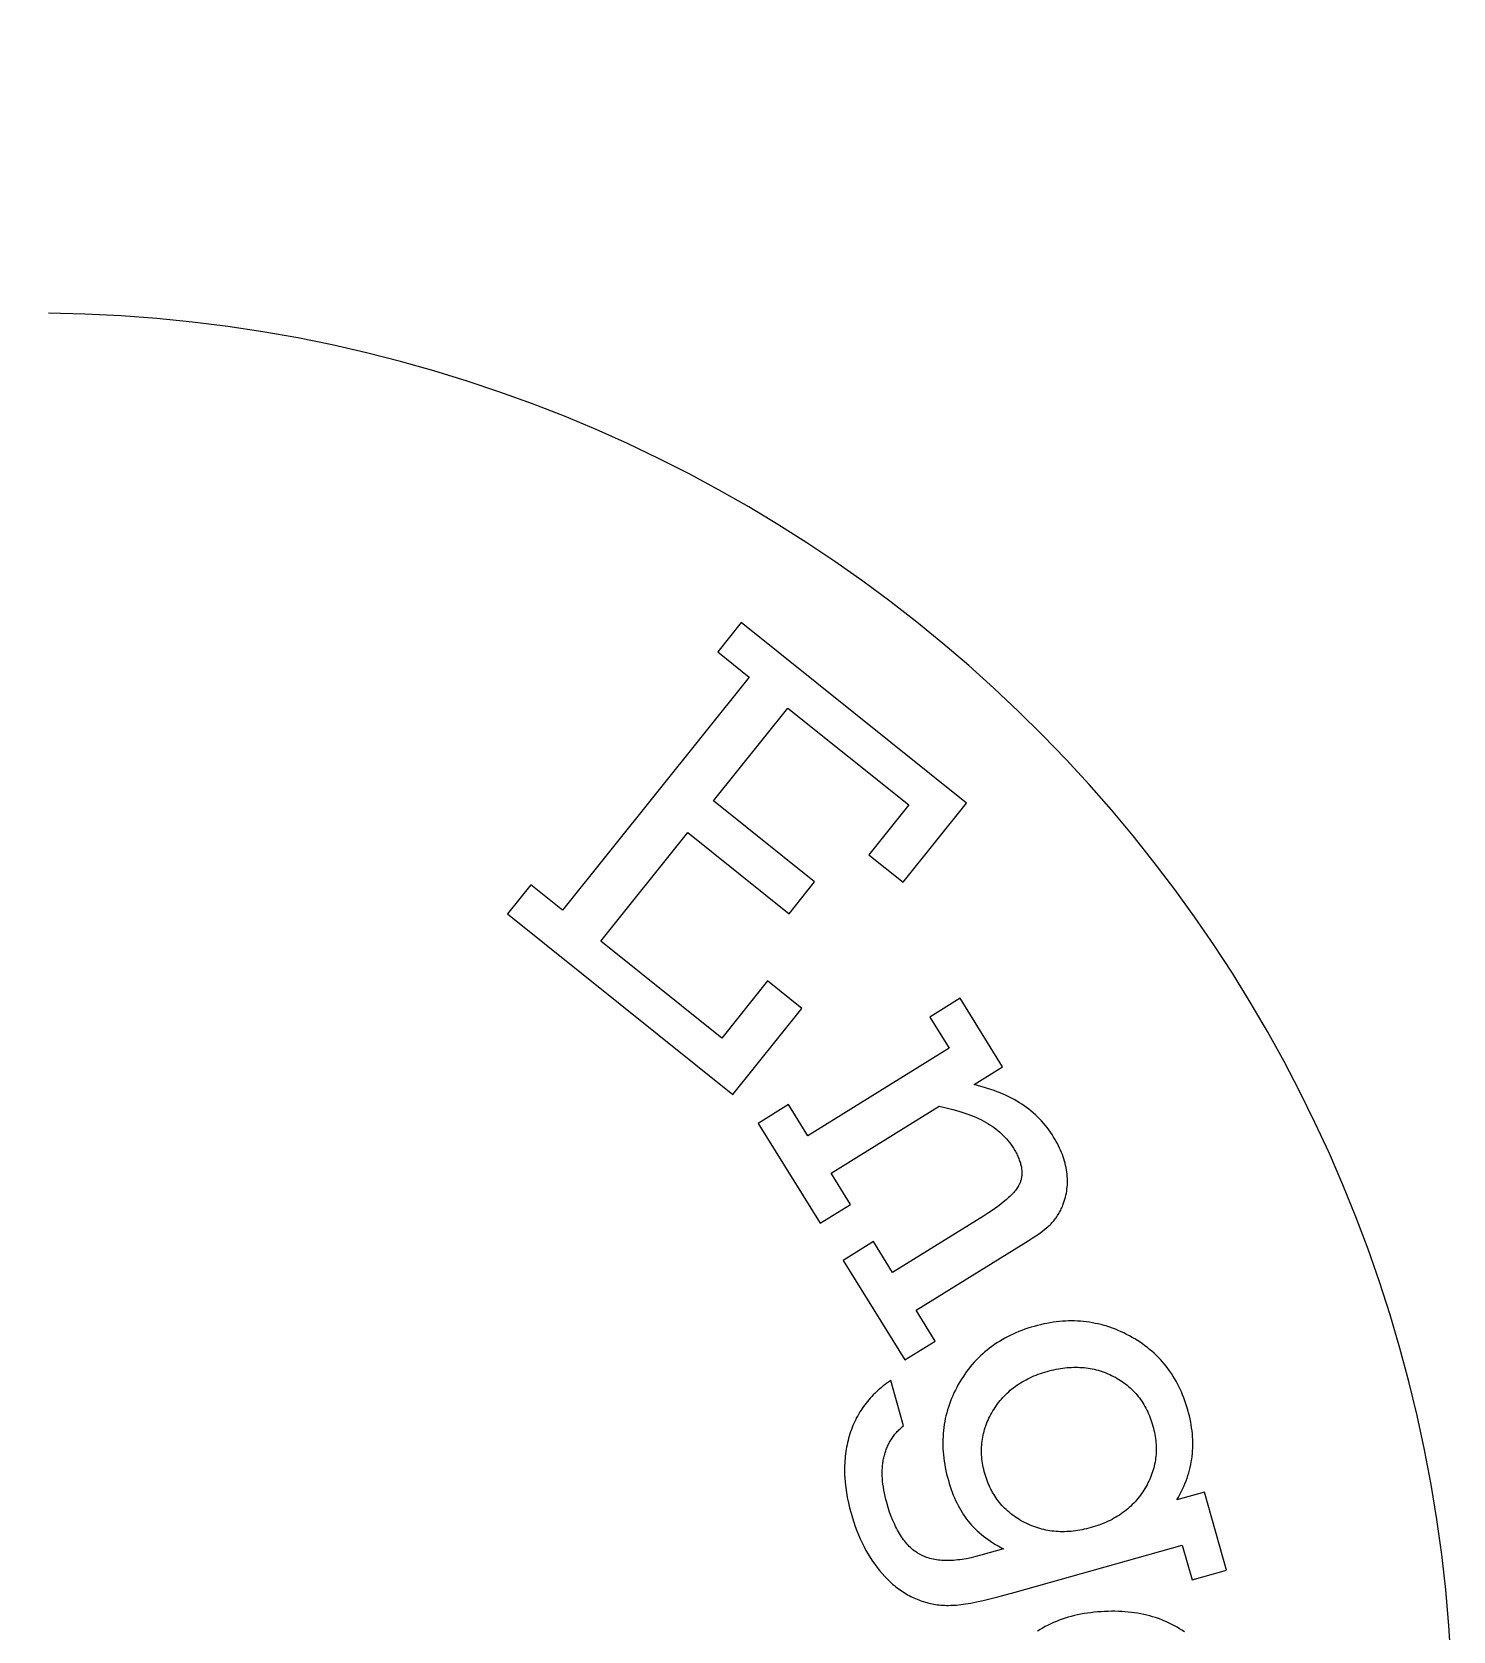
# Model space of a CAD drawing. Extents: x -2485 to -2143, y -68 to 535.
# Drawn here: x -2277.07 to -2234.07, y 190.43 to 238.82 of the extents above; entities that cross this region are included whole.
import ezdxf

# ---------------------------------------------------------------- set-up
doc = ezdxf.new("R2010")
doc.units = 0
doc.layers.add('Contorno', color=5, linetype='Continuous', true_color=0x0000ff)
doc.layers.add('Linha', color=1, linetype='Continuous')

msp = doc.modelspace()

# ---------------------------------------------------------------- linework, layer by layer
at = {"layer": 'Contorno'}
for centre in [(-2318.945, 264.293), (-2277.071, 187.311)]:
    msp.add_arc(centre, 43, 270.6662, 89.3338, dxfattribs=at)
at = {"layer": 'Linha'}
for points in [[(-2251.749, 213.921), (-2250.709, 213.087), (-2248.792, 215.478), (-2255.612, 220.947), (-2256.321, 220.062), (-2255.365, 219.295), (-2261.02, 212.242), (-2261.977, 213.009), (-2262.681, 212.13), (-2255.861, 206.662), (-2253.772, 209.268), (-2254.812, 210.102), (-2256.197, 208.374), (-2259.855, 211.308), (-2257.224, 214.589), (-2254.163, 212.135), (-2253.387, 213.103), (-2256.447, 215.557), (-2254.199, 218.361), (-2250.541, 215.428), (-2251.749, 213.921)], [(-2247.429, 206.553), (-2247.512, 206.595), (-2247.597, 206.636), (-2247.685, 206.675), (-2247.774, 206.713), (-2247.865, 206.749), (-2247.959, 206.784), (-2248.055, 206.818), (-2248.153, 206.85), (-2248.252, 206.881), (-2248.354, 206.91), (-2248.459, 206.938), (-2248.565, 206.965), (-2247.699, 207.502), (-2248.987, 209.579), (-2249.905, 209.01), (-2249.32, 208.065), (-2253.591, 205.417), (-2254.176, 206.361), (-2255.094, 205.791), (-2253.221, 202.77), (-2252.303, 203.339), (-2252.888, 204.284), (-2249.62, 206.311), (-2249.411, 206.265), (-2249.211, 206.216), (-2249.021, 206.162), (-2248.93, 206.133), (-2248.841, 206.104), (-2248.755, 206.073), (-2248.671, 206.041), (-2248.589, 206.009), (-2248.509, 205.975), (-2248.433, 205.94), (-2248.358, 205.904), (-2248.286, 205.867), (-2248.216, 205.829), (-2248.149, 205.789), (-2248.083, 205.749), (-2248.02, 205.707), (-2247.958, 205.664), (-2247.899, 205.619), (-2247.841, 205.573), (-2247.785, 205.526), (-2247.732, 205.478), (-2247.68, 205.428), (-2247.63, 205.377), (-2247.583, 205.325), (-2247.537, 205.271), (-2247.493, 205.217), (-2247.451, 205.16), (-2247.411, 205.103), (-2247.374, 205.044), (-2247.33, 204.971), (-2247.31, 204.936), (-2247.291, 204.9), (-2247.273, 204.865), (-2247.255, 204.83), (-2247.239, 204.795), (-2247.224, 204.76), (-2247.21, 204.726), (-2247.197, 204.692), (-2247.185, 204.659), (-2247.174, 204.626), (-2247.163, 204.593), (-2247.154, 204.56), (-2247.146, 204.527), (-2247.139, 204.495), (-2247.133, 204.464), (-2247.128, 204.432), (-2247.124, 204.401), (-2247.121, 204.37), (-2247.119, 204.339), (-2247.118, 204.309), (-2247.118, 204.279), (-2247.119, 204.249), (-2247.121, 204.219), (-2247.122, 204.205), (-2247.124, 204.19), (-2247.126, 204.176), (-2247.128, 204.161), (-2247.13, 204.147), (-2247.133, 204.133), (-2247.136, 204.118), (-2247.139, 204.104), (-2247.142, 204.09), (-2247.146, 204.076), (-2247.15, 204.062), (-2247.154, 204.048), (-2247.158, 204.035), (-2247.163, 204.021), (-2247.168, 204.007), (-2247.173, 203.993), (-2247.179, 203.98), (-2247.185, 203.966), (-2247.192, 203.952), (-2247.199, 203.938), (-2247.206, 203.923), (-2247.214, 203.909), (-2247.222, 203.895), (-2247.23, 203.88), (-2247.248, 203.851), (-2247.268, 203.822), (-2247.29, 203.792), (-2247.313, 203.762), (-2247.337, 203.732), (-2247.363, 203.701), (-2247.391, 203.67), (-2247.421, 203.639), (-2247.451, 203.608), (-2247.484, 203.576), (-2247.518, 203.544), (-2247.591, 203.478), (-2247.67, 203.412), (-2247.756, 203.344), (-2247.848, 203.275), (-2247.946, 203.205), (-2248.051, 203.133), (-2248.162, 203.06), (-2248.279, 202.986), (-2251.027, 201.282), (-2251.604, 202.213), (-2252.522, 201.644), (-2250.657, 198.636), (-2249.738, 199.205), (-2250.316, 200.136), (-2246.924, 202.24), (-2246.803, 202.316), (-2246.691, 202.391), (-2246.588, 202.462), (-2246.494, 202.531), (-2246.408, 202.598), (-2246.369, 202.631), (-2246.332, 202.663), (-2246.297, 202.694), (-2246.265, 202.724), (-2246.234, 202.755), (-2246.206, 202.784), (-2246.18, 202.813), (-2246.154, 202.843), (-2246.129, 202.874), (-2246.105, 202.905), (-2246.081, 202.936), (-2246.059, 202.968), (-2246.037, 203), (-2246.016, 203.033), (-2245.996, 203.066), (-2245.976, 203.1), (-2245.957, 203.134), (-2245.94, 203.169), (-2245.923, 203.204), (-2245.906, 203.24), (-2245.891, 203.276), (-2245.876, 203.313), (-2245.854, 203.373), (-2245.833, 203.434), (-2245.814, 203.494), (-2245.798, 203.556), (-2245.783, 203.617), (-2245.771, 203.679), (-2245.76, 203.741), (-2245.752, 203.804), (-2245.745, 203.867), (-2245.741, 203.931), (-2245.738, 203.995), (-2245.738, 204.059), (-2245.74, 204.124), (-2245.744, 204.189), (-2245.749, 204.254), (-2245.757, 204.32), (-2245.767, 204.386), (-2245.779, 204.452), (-2245.793, 204.518), (-2245.809, 204.584), (-2245.826, 204.65), (-2245.846, 204.716), (-2245.868, 204.782), (-2245.892, 204.848), (-2245.918, 204.914), (-2245.946, 204.98), (-2245.976, 205.046), (-2246.008, 205.112), (-2246.041, 205.178), (-2246.077, 205.244), (-2246.115, 205.31), (-2246.155, 205.376), (-2246.203, 205.451), (-2246.252, 205.524), (-2246.303, 205.596), (-2246.356, 205.665), (-2246.411, 205.733), (-2246.467, 205.8), (-2246.524, 205.864), (-2246.584, 205.927), (-2246.645, 205.989), (-2246.707, 206.048), (-2246.772, 206.106), (-2246.838, 206.162), (-2246.905, 206.217), (-2246.975, 206.269), (-2247.046, 206.32), (-2247.118, 206.37), (-2247.193, 206.418), (-2247.27, 206.464), (-2247.348, 206.509), (-2247.429, 206.553)], [(-2249.277, 191.207), (-2249.216, 191.209), (-2249.155, 191.212), (-2249.092, 191.216), (-2248.964, 191.229), (-2248.896, 191.237), (-2248.824, 191.247), (-2248.666, 191.274), (-2248.489, 191.309), (-2248.293, 191.352), (-2247.845, 191.462), (-2247.322, 191.604), (-2242.264, 193.03), (-2241.966, 191.976), (-2240.926, 192.269), (-2241.592, 194.629), (-2242.425, 194.394), (-2242.379, 194.476), (-2242.335, 194.558), (-2242.293, 194.64), (-2242.254, 194.722), (-2242.217, 194.805), (-2242.182, 194.887), (-2242.15, 194.97), (-2242.12, 195.052), (-2242.093, 195.134), (-2242.067, 195.217), (-2242.045, 195.3), (-2242.024, 195.382), (-2242.006, 195.465), (-2241.99, 195.548), (-2241.977, 195.631), (-2241.965, 195.714), (-2241.957, 195.797), (-2241.95, 195.881), (-2241.946, 195.965), (-2241.944, 196.05), (-2241.944, 196.136), (-2241.946, 196.222), (-2241.951, 196.31), (-2241.958, 196.397), (-2241.967, 196.486), (-2241.979, 196.574), (-2241.993, 196.664), (-2242.009, 196.754), (-2242.027, 196.845), (-2242.048, 196.937), (-2242.071, 197.029), (-2242.096, 197.122), (-2242.123, 197.216), (-2242.153, 197.308), (-2242.184, 197.399), (-2242.217, 197.489), (-2242.252, 197.577), (-2242.288, 197.663), (-2242.327, 197.748), (-2242.367, 197.831), (-2242.409, 197.913), (-2242.452, 197.993), (-2242.498, 198.072), (-2242.545, 198.149), (-2242.594, 198.224), (-2242.645, 198.298), (-2242.697, 198.37), (-2242.751, 198.441), (-2242.808, 198.51), (-2242.865, 198.578), (-2242.925, 198.644), (-2242.986, 198.709), (-2243.05, 198.772), (-2243.115, 198.833), (-2243.181, 198.893), (-2243.25, 198.951), (-2243.32, 199.008), (-2243.392, 199.063), (-2243.466, 199.117), (-2243.542, 199.169), (-2243.619, 199.22), (-2243.698, 199.269), (-2243.779, 199.316), (-2243.862, 199.362), (-2243.946, 199.406), (-2244.03, 199.448), (-2244.115, 199.487), (-2244.2, 199.524), (-2244.285, 199.559), (-2244.371, 199.592), (-2244.457, 199.622), (-2244.544, 199.65), (-2244.63, 199.676), (-2244.718, 199.7), (-2244.806, 199.721), (-2244.894, 199.74), (-2244.982, 199.757), (-2245.071, 199.772), (-2245.161, 199.784), (-2245.251, 199.794), (-2245.341, 199.802), (-2245.431, 199.808), (-2245.522, 199.811), (-2245.614, 199.812), (-2245.705, 199.811), (-2245.797, 199.807), (-2245.89, 199.802), (-2245.983, 199.794), (-2246.076, 199.783), (-2246.17, 199.771), (-2246.264, 199.756), (-2246.359, 199.739), (-2246.454, 199.72), (-2246.549, 199.698), (-2246.645, 199.675), (-2246.741, 199.649), (-2246.837, 199.62), (-2246.932, 199.59), (-2247.025, 199.559), (-2247.117, 199.525), (-2247.207, 199.49), (-2247.296, 199.453), (-2247.383, 199.414), (-2247.468, 199.374), (-2247.552, 199.332), (-2247.634, 199.288), (-2247.715, 199.242), (-2247.794, 199.195), (-2247.871, 199.146), (-2247.947, 199.095), (-2248.021, 199.043), (-2248.094, 198.988), (-2248.165, 198.932), (-2248.235, 198.875), (-2248.303, 198.815), (-2248.369, 198.754), (-2248.434, 198.691), (-2248.497, 198.627), (-2248.558, 198.56), (-2248.619, 198.492), (-2248.677, 198.422), (-2248.734, 198.351), (-2248.789, 198.278), (-2248.843, 198.203), (-2248.895, 198.126), (-2248.945, 198.047), (-2248.994, 197.967), (-2249.042, 197.885), (-2249.087, 197.802), (-2249.13, 197.719), (-2249.171, 197.635), (-2249.209, 197.55), (-2249.245, 197.465), (-2249.279, 197.38), (-2249.311, 197.294), (-2249.34, 197.207), (-2249.367, 197.12), (-2249.391, 197.033), (-2249.413, 196.945), (-2249.433, 196.856), (-2249.451, 196.767), (-2249.466, 196.678), (-2249.479, 196.588), (-2249.489, 196.497), (-2249.497, 196.406), (-2249.503, 196.315), (-2249.507, 196.223), (-2249.508, 196.131), (-2249.507, 196.038), (-2249.504, 195.944), (-2249.498, 195.85), (-2249.49, 195.756), (-2249.479, 195.661), (-2249.467, 195.566), (-2249.452, 195.47), (-2249.434, 195.373), (-2249.415, 195.276), (-2249.393, 195.179), (-2249.368, 195.081), (-2249.342, 194.983), (-2249.315, 194.891), (-2249.286, 194.801), (-2249.256, 194.713), (-2249.225, 194.627), (-2249.193, 194.543), (-2249.159, 194.461), (-2249.123, 194.381), (-2249.086, 194.303), (-2249.048, 194.227), (-2249.008, 194.153), (-2248.967, 194.081), (-2248.924, 194.011), (-2248.88, 193.943), (-2248.835, 193.877), (-2248.788, 193.813), (-2248.74, 193.752), (-2248.69, 193.691), (-2248.637, 193.632), (-2248.583, 193.574), (-2248.526, 193.517), (-2248.467, 193.461), (-2248.406, 193.406), (-2248.343, 193.352), (-2248.278, 193.299), (-2248.21, 193.247), (-2248.14, 193.196), (-2248.068, 193.146), (-2247.994, 193.098), (-2247.918, 193.05), (-2247.839, 193.003), (-2247.758, 192.958), (-2247.675, 192.913), (-2248.361, 192.72), (-2248.509, 192.68), (-2248.653, 192.646), (-2248.793, 192.618), (-2248.928, 192.595), (-2248.994, 192.586), (-2249.059, 192.578), (-2249.123, 192.571), (-2249.186, 192.566), (-2249.247, 192.562), (-2249.308, 192.56), (-2249.368, 192.559), (-2249.426, 192.559), (-2249.484, 192.561), (-2249.54, 192.564), (-2249.595, 192.568), (-2249.65, 192.574), (-2249.703, 192.582), (-2249.755, 192.59), (-2249.806, 192.6), (-2249.856, 192.612), (-2249.905, 192.625), (-2249.953, 192.639), (-2250, 192.655), (-2250.045, 192.672), (-2250.068, 192.681), (-2250.09, 192.69), (-2250.112, 192.7), (-2250.134, 192.71), (-2250.155, 192.72), (-2250.176, 192.731), (-2250.197, 192.742), (-2250.218, 192.754), (-2250.238, 192.766), (-2250.258, 192.778), (-2250.278, 192.79), (-2250.298, 192.803), (-2250.337, 192.831), (-2250.376, 192.86), (-2250.414, 192.89), (-2250.452, 192.922), (-2250.488, 192.956), (-2250.525, 192.991), (-2250.56, 193.028), (-2250.595, 193.066), (-2250.63, 193.106), (-2250.663, 193.148), (-2250.696, 193.191), (-2250.729, 193.236), (-2250.761, 193.282), (-2250.792, 193.33), (-2250.823, 193.38), (-2250.853, 193.431), (-2250.882, 193.483), (-2250.911, 193.538), (-2250.939, 193.594), (-2250.966, 193.651), (-2250.993, 193.71), (-2251.019, 193.771), (-2251.07, 193.897), (-2251.118, 194.03), (-2251.164, 194.168), (-2251.207, 194.314), (-2251.233, 194.41), (-2251.256, 194.504), (-2251.276, 194.597), (-2251.294, 194.689), (-2251.309, 194.779), (-2251.322, 194.868), (-2251.331, 194.955), (-2251.338, 195.041), (-2251.342, 195.125), (-2251.344, 195.208), (-2251.343, 195.289), (-2251.339, 195.369), (-2251.336, 195.408), (-2251.332, 195.447), (-2251.328, 195.486), (-2251.323, 195.524), (-2251.317, 195.562), (-2251.31, 195.6), (-2251.303, 195.637), (-2251.296, 195.674), (-2251.287, 195.71), (-2251.278, 195.746), (-2251.268, 195.782), (-2251.258, 195.817), (-2251.247, 195.852), (-2251.235, 195.886), (-2251.223, 195.92), (-2251.21, 195.954), (-2251.196, 195.987), (-2251.182, 196.019), (-2251.167, 196.052), (-2251.151, 196.084), (-2251.135, 196.115), (-2251.118, 196.146), (-2251.1, 196.177), (-2251.082, 196.207), (-2251.063, 196.237), (-2251.043, 196.267), (-2251.023, 196.296), (-2251.002, 196.325), (-2250.981, 196.353), (-2250.958, 196.381), (-2250.936, 196.408), (-2250.912, 196.436), (-2250.888, 196.462), (-2250.863, 196.488), (-2250.837, 196.514), (-2250.811, 196.54), (-2250.784, 196.565), (-2250.757, 196.59), (-2250.729, 196.614), (-2250.7, 196.638), (-2251.087, 198.009), (-2251.145, 197.969), (-2251.202, 197.929), (-2251.258, 197.887), (-2251.313, 197.845), (-2251.366, 197.801), (-2251.418, 197.757), (-2251.469, 197.713), (-2251.519, 197.667), (-2251.567, 197.621), (-2251.615, 197.574), (-2251.661, 197.525), (-2251.705, 197.477), (-2251.749, 197.427), (-2251.791, 197.377), (-2251.832, 197.325), (-2251.872, 197.273), (-2251.911, 197.22), (-2251.948, 197.167), (-2251.984, 197.112), (-2252.019, 197.057), (-2252.053, 197.001), (-2252.085, 196.944), (-2252.116, 196.886), (-2252.146, 196.828), (-2252.175, 196.768), (-2252.202, 196.708), (-2252.228, 196.647), (-2252.253, 196.585), (-2252.277, 196.523), (-2252.299, 196.459), (-2252.321, 196.395), (-2252.341, 196.33), (-2252.359, 196.265), (-2252.377, 196.198), (-2252.393, 196.132), (-2252.407, 196.065), (-2252.421, 195.997), (-2252.433, 195.929), (-2252.444, 195.861), (-2252.453, 195.792), (-2252.461, 195.722), (-2252.468, 195.652), (-2252.474, 195.582), (-2252.478, 195.511), (-2252.481, 195.44), (-2252.483, 195.368), (-2252.483, 195.295), (-2252.482, 195.223), (-2252.48, 195.149), (-2252.476, 195.076), (-2252.465, 194.927), (-2252.448, 194.776), (-2252.426, 194.623), (-2252.399, 194.469), (-2252.367, 194.312), (-2252.329, 194.154), (-2252.286, 193.993), (-2252.246, 193.856), (-2252.203, 193.721), (-2252.158, 193.59), (-2252.11, 193.461), (-2252.06, 193.336), (-2252.007, 193.214), (-2251.952, 193.095), (-2251.894, 192.979), (-2251.834, 192.867), (-2251.772, 192.757), (-2251.707, 192.651), (-2251.639, 192.547), (-2251.569, 192.447), (-2251.497, 192.35), (-2251.422, 192.256), (-2251.345, 192.165), (-2251.266, 192.078), (-2251.185, 191.995), (-2251.144, 191.955), (-2251.103, 191.916), (-2251.061, 191.878), (-2251.019, 191.841), (-2250.976, 191.805), (-2250.933, 191.77), (-2250.889, 191.736), (-2250.846, 191.703), (-2250.801, 191.671), (-2250.757, 191.641), (-2250.712, 191.611), (-2250.666, 191.582), (-2250.621, 191.555), (-2250.574, 191.528), (-2250.528, 191.502), (-2250.481, 191.478), (-2250.433, 191.454), (-2250.385, 191.432), (-2250.337, 191.41), (-2250.288, 191.39), (-2250.239, 191.37), (-2250.19, 191.352), (-2250.14, 191.335), (-2250.09, 191.318), (-2250.039, 191.303), (-2249.988, 191.289), (-2249.937, 191.276), (-2249.885, 191.263), (-2249.834, 191.252), (-2249.783, 191.242), (-2249.73, 191.234), (-2249.677, 191.226), (-2249.623, 191.22), (-2249.567, 191.214), (-2249.511, 191.21), (-2249.454, 191.208), (-2249.396, 191.206), (-2249.337, 191.206), (-2249.277, 191.207)], [(-2245.954, 193.435), (-2246.018, 193.437), (-2246.081, 193.442), (-2246.144, 193.447), (-2246.206, 193.454), (-2246.269, 193.463), (-2246.33, 193.474), (-2246.392, 193.485), (-2246.453, 193.499), (-2246.513, 193.514), (-2246.574, 193.53), (-2246.634, 193.548), (-2246.693, 193.568), (-2246.752, 193.589), (-2246.811, 193.611), (-2246.869, 193.635), (-2246.927, 193.661), (-2246.985, 193.688), (-2247.042, 193.717), (-2247.099, 193.747), (-2247.154, 193.778), (-2247.208, 193.81), (-2247.261, 193.843), (-2247.312, 193.877), (-2247.362, 193.912), (-2247.412, 193.949), (-2247.459, 193.986), (-2247.506, 194.024), (-2247.551, 194.064), (-2247.596, 194.104), (-2247.639, 194.146), (-2247.68, 194.188), (-2247.721, 194.232), (-2247.76, 194.277), (-2247.798, 194.322), (-2247.835, 194.369), (-2247.871, 194.417), (-2247.905, 194.466), (-2247.938, 194.516), (-2247.97, 194.567), (-2248.001, 194.619), (-2248.03, 194.672), (-2248.058, 194.726), (-2248.085, 194.782), (-2248.111, 194.838), (-2248.136, 194.895), (-2248.159, 194.954), (-2248.181, 195.013), (-2248.202, 195.074), (-2248.222, 195.135), (-2248.24, 195.198), (-2248.257, 195.261), (-2248.272, 195.324), (-2248.286, 195.386), (-2248.299, 195.448), (-2248.309, 195.51), (-2248.318, 195.572), (-2248.326, 195.634), (-2248.331, 195.695), (-2248.336, 195.756), (-2248.338, 195.817), (-2248.339, 195.877), (-2248.339, 195.938), (-2248.337, 195.998), (-2248.333, 196.057), (-2248.328, 196.117), (-2248.321, 196.176), (-2248.312, 196.235), (-2248.302, 196.294), (-2248.291, 196.352), (-2248.277, 196.411), (-2248.262, 196.469), (-2248.246, 196.526), (-2248.228, 196.584), (-2248.208, 196.641), (-2248.187, 196.698), (-2248.164, 196.755), (-2248.14, 196.812), (-2248.114, 196.868), (-2248.086, 196.924), (-2248.057, 196.98), (-2248.026, 197.035), (-2247.994, 197.09), (-2247.96, 197.145), (-2247.925, 197.198), (-2247.889, 197.251), (-2247.852, 197.302), (-2247.813, 197.352), (-2247.774, 197.401), (-2247.734, 197.449), (-2247.692, 197.496), (-2247.649, 197.541), (-2247.605, 197.586), (-2247.56, 197.629), (-2247.514, 197.672), (-2247.467, 197.713), (-2247.419, 197.753), (-2247.369, 197.792), (-2247.319, 197.83), (-2247.267, 197.867), (-2247.214, 197.902), (-2247.16, 197.937), (-2247.105, 197.97), (-2247.049, 198.003), (-2246.991, 198.034), (-2246.933, 198.064), (-2246.873, 198.093), (-2246.813, 198.121), (-2246.751, 198.147), (-2246.688, 198.173), (-2246.624, 198.198), (-2246.558, 198.221), (-2246.492, 198.243), (-2246.425, 198.264), (-2246.356, 198.284), (-2246.287, 198.303), (-2246.218, 198.321), (-2246.149, 198.336), (-2246.081, 198.351), (-2246.013, 198.364), (-2245.946, 198.375), (-2245.879, 198.385), (-2245.813, 198.393), (-2245.747, 198.4), (-2245.681, 198.405), (-2245.616, 198.408), (-2245.551, 198.411), (-2245.487, 198.411), (-2245.423, 198.41), (-2245.359, 198.408), (-2245.296, 198.404), (-2245.234, 198.399), (-2245.171, 198.392), (-2245.11, 198.383), (-2245.048, 198.373), (-2244.987, 198.362), (-2244.927, 198.349), (-2244.866, 198.334), (-2244.807, 198.318), (-2244.747, 198.301), (-2244.688, 198.282), (-2244.63, 198.261), (-2244.572, 198.239), (-2244.514, 198.215), (-2244.457, 198.19), (-2244.4, 198.164), (-2244.344, 198.135), (-2244.288, 198.106), (-2244.234, 198.075), (-2244.181, 198.044), (-2244.129, 198.011), (-2244.078, 197.977), (-2244.028, 197.942), (-2243.98, 197.905), (-2243.932, 197.868), (-2243.886, 197.829), (-2243.841, 197.79), (-2243.798, 197.749), (-2243.755, 197.707), (-2243.714, 197.664), (-2243.673, 197.62), (-2243.634, 197.575), (-2243.597, 197.528), (-2243.56, 197.481), (-2243.524, 197.432), (-2243.49, 197.382), (-2243.457, 197.331), (-2243.425, 197.279), (-2243.394, 197.226), (-2243.365, 197.172), (-2243.336, 197.117), (-2243.309, 197.06), (-2243.283, 197.002), (-2243.258, 196.944), (-2243.235, 196.884), (-2243.212, 196.823), (-2243.191, 196.76), (-2243.171, 196.697), (-2243.152, 196.633), (-2243.135, 196.57), (-2243.12, 196.507), (-2243.106, 196.444), (-2243.093, 196.382), (-2243.083, 196.32), (-2243.074, 196.259), (-2243.066, 196.197), (-2243.06, 196.136), (-2243.056, 196.075), (-2243.053, 196.014), (-2243.052, 195.954), (-2243.052, 195.894), (-2243.054, 195.834), (-2243.058, 195.774), (-2243.063, 195.715), (-2243.07, 195.656), (-2243.078, 195.597), (-2243.088, 195.539), (-2243.099, 195.48), (-2243.112, 195.422), (-2243.127, 195.364), (-2243.143, 195.307), (-2243.161, 195.25), (-2243.18, 195.193), (-2243.201, 195.136), (-2243.224, 195.079), (-2243.248, 195.023), (-2243.274, 194.967), (-2243.301, 194.912), (-2243.33, 194.856), (-2243.36, 194.801), (-2243.392, 194.746), (-2243.426, 194.692), (-2243.46, 194.639), (-2243.496, 194.587), (-2243.532, 194.536), (-2243.57, 194.486), (-2243.609, 194.437), (-2243.65, 194.39), (-2243.691, 194.343), (-2243.733, 194.298), (-2243.777, 194.253), (-2243.822, 194.21), (-2243.868, 194.168), (-2243.915, 194.127), (-2243.963, 194.087), (-2244.012, 194.048), (-2244.062, 194.011), (-2244.114, 193.974), (-2244.167, 193.939), (-2244.22, 193.904), (-2244.275, 193.871), (-2244.331, 193.839), (-2244.389, 193.808), (-2244.447, 193.778), (-2244.507, 193.749), (-2244.567, 193.721), (-2244.629, 193.695), (-2244.692, 193.669), (-2244.756, 193.645), (-2244.821, 193.621), (-2244.887, 193.599), (-2244.955, 193.578), (-2245.023, 193.558), (-2245.092, 193.539), (-2245.161, 193.522), (-2245.229, 193.506), (-2245.297, 193.492), (-2245.364, 193.479), (-2245.431, 193.468), (-2245.498, 193.459), (-2245.564, 193.451), (-2245.63, 193.444), (-2245.696, 193.439), (-2245.761, 193.436), (-2245.826, 193.434), (-2245.89, 193.433), (-2245.954, 193.435)], [(-2242.199, 190.4), (-2242.272, 190.45), (-2242.347, 190.497), (-2242.422, 190.543), (-2242.499, 190.587), (-2242.578, 190.628), (-2242.657, 190.668), (-2242.738, 190.705), (-2242.82, 190.741), (-2242.903, 190.774), (-2242.987, 190.805), (-2243.073, 190.835), (-2243.16, 190.862), (-2243.248, 190.887), (-2243.337, 190.91), (-2243.428, 190.931), (-2243.52, 190.949), (-2243.613, 190.966), (-2243.707, 190.981), (-2243.803, 190.994), (-2243.899, 191.004), (-2243.997, 191.013), (-2244.097, 191.019), (-2244.197, 191.023), (-2244.299, 191.026), (-2244.402, 191.026), (-2244.506, 191.024), (-2244.615, 191.02), (-2244.722, 191.014), (-2244.827, 191.006), (-2244.931, 190.996), (-2245.034, 190.984), (-2245.136, 190.97), (-2245.236, 190.954), (-2245.334, 190.936), (-2245.431, 190.916), (-2245.527, 190.894), (-2245.622, 190.869), (-2245.715, 190.843), (-2245.806, 190.815), (-2245.897, 190.785), (-2245.985, 190.753), (-2246.073, 190.719), (-2246.159, 190.683), (-2246.243, 190.645), (-2246.326, 190.605), (-2246.408, 190.563), (-2246.489, 190.519), (-2246.568, 190.472), (-2246.645, 190.424)]]:
    msp.add_lwpolyline(points, dxfattribs=at)

doc.saveas('drawing.dxf')
